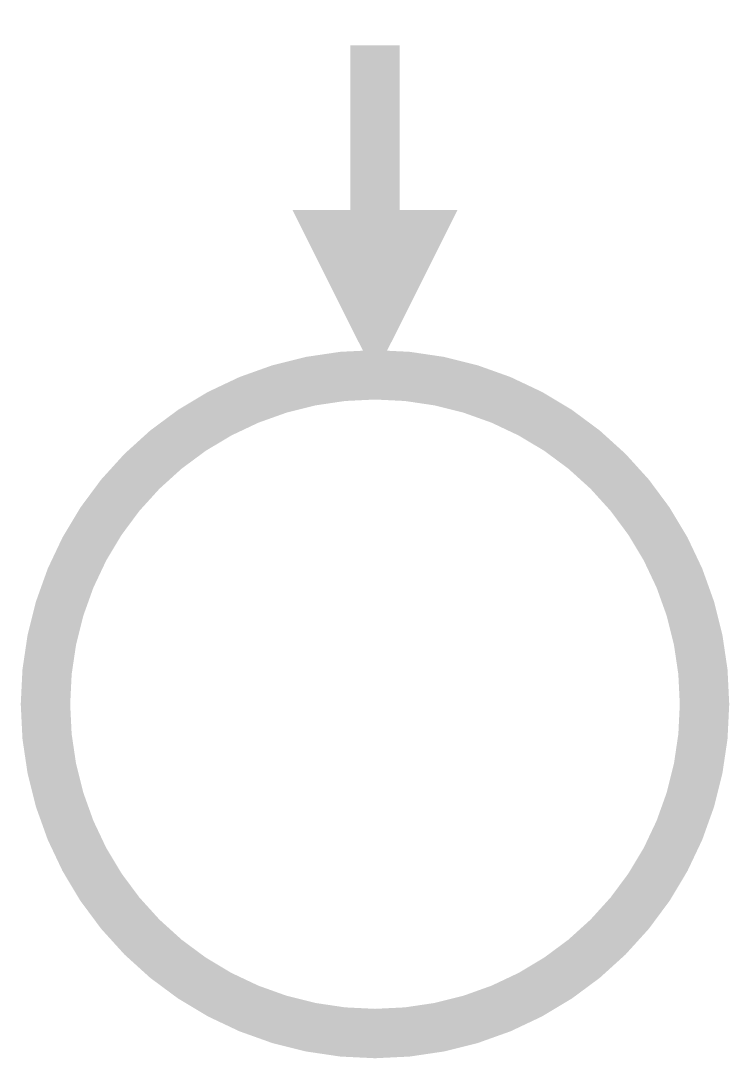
# Model space of a CAD drawing. Extents: x 5.85 to 10.15, y 0.85 to 7.15.
import ezdxf

# ---------------------------------------------------------------- set-up
doc = ezdxf.new("R2010")
doc.units = 0
doc.header["$MEASUREMENT"] = 0
doc.layers.get('0').update_dxf_attribs({"linetype": 'CONTINUOUS'})

msp = doc.modelspace()

# ---------------------------------------------------------------- linework, layer by layer
at = {"const_width": 0.3}
msp.add_lwpolyline([(8, 5.5929), (8, 7)], dxfattribs=at)
msp.add_lwpolyline([(8, 5, 0, 1, 0), (8, 6, 1, 1, 0)], format="xyseb")
msp.add_lwpolyline([(8, 1, 1), (8, 5, 1), (8, 1, 1)], format="xyb", dxfattribs=at)

doc.saveas('drawing.dxf')
